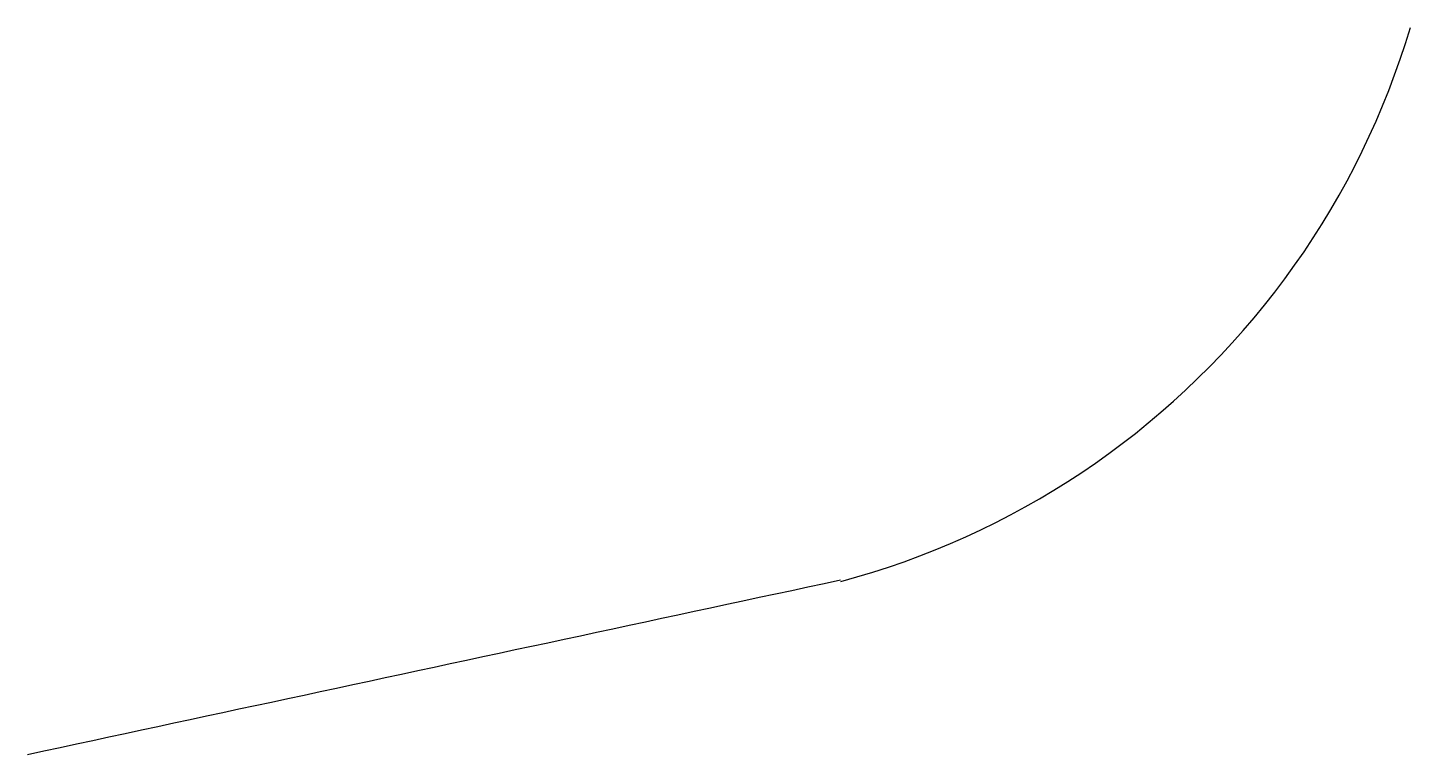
# Model space of a CAD drawing. Header units: millimetres. Extents: x 32.8 to 115.9, y 1.4 to 45.1.
import ezdxf

# ---------------------------------------------------------------- set-up
doc = ezdxf.new("R2010")
doc.units = ezdxf.units.MM

msp = doc.modelspace()

# ---------------------------------------------------------------- linework, layer by layer
at = {"elevation": -2}
msp.add_lwpolyline([(81.688, 11.82), (82.65, 12.089), (83.605, 12.377), (84.555, 12.685), (85.498, 13.011), (86.434, 13.358), (87.363, 13.723), (88.284, 14.106), (89.197, 14.509), (90.102, 14.93), (90.998, 15.369), (91.885, 15.827), (92.762, 16.302), (93.63, 16.796), (94.487, 17.307), (95.334, 17.835), (96.169, 18.38), (96.994, 18.942), (97.807, 19.521), (98.608, 20.116), (99.397, 20.728), (100.173, 21.355), (100.936, 21.998), (101.686, 22.657), (102.422, 23.33), (103.145, 24.019), (103.853, 24.722), (104.547, 25.439), (105.226, 26.17), (105.89, 26.915), (106.539, 27.674), (107.172, 28.445), (107.789, 29.229), (108.391, 30.025), (108.976, 30.834), (109.544, 31.654), (110.096, 32.486), (110.63, 33.329), (111.147, 34.182), (111.647, 35.046), (112.129, 35.92), (112.593, 36.803), (113.039, 37.696), (113.467, 38.597), (113.877, 39.508), (114.268, 40.426), (114.64, 41.352), (114.993, 42.285), (115.327, 43.226), (115.641, 44.173), (115.937, 45.127)], dxfattribs=at)
msp.add_lwpolyline([(32.774, 1.423), (33.752, 1.633), (34.73, 1.843), (35.708, 2.053), (36.685, 2.263), (37.663, 2.473), (38.641, 2.682), (39.618, 2.892), (40.596, 3.102), (41.574, 3.312), (42.552, 3.522), (43.529, 3.732), (44.507, 3.942), (45.485, 4.151), (46.463, 4.361), (47.44, 4.571), (48.418, 4.781), (49.396, 4.991), (50.374, 5.201), (51.351, 5.41), (52.329, 5.62), (53.307, 5.83), (54.284, 6.04), (55.262, 6.25), (56.24, 6.46), (57.218, 6.67), (58.195, 6.879), (59.173, 7.089), (60.151, 7.299), (61.129, 7.509), (62.106, 7.719), (63.084, 7.929), (64.062, 8.139), (65.04, 8.348), (66.017, 8.558), (66.995, 8.768), (67.973, 8.978), (68.95, 9.188), (69.928, 9.398), (70.906, 9.608), (71.884, 9.817), (72.861, 10.027), (73.839, 10.237), (74.817, 10.447), (75.795, 10.657), (76.772, 10.867), (77.75, 11.076), (78.728, 11.286), (79.706, 11.496), (80.683, 11.706), (81.661, 11.916)])

doc.saveas('drawing.dxf')
